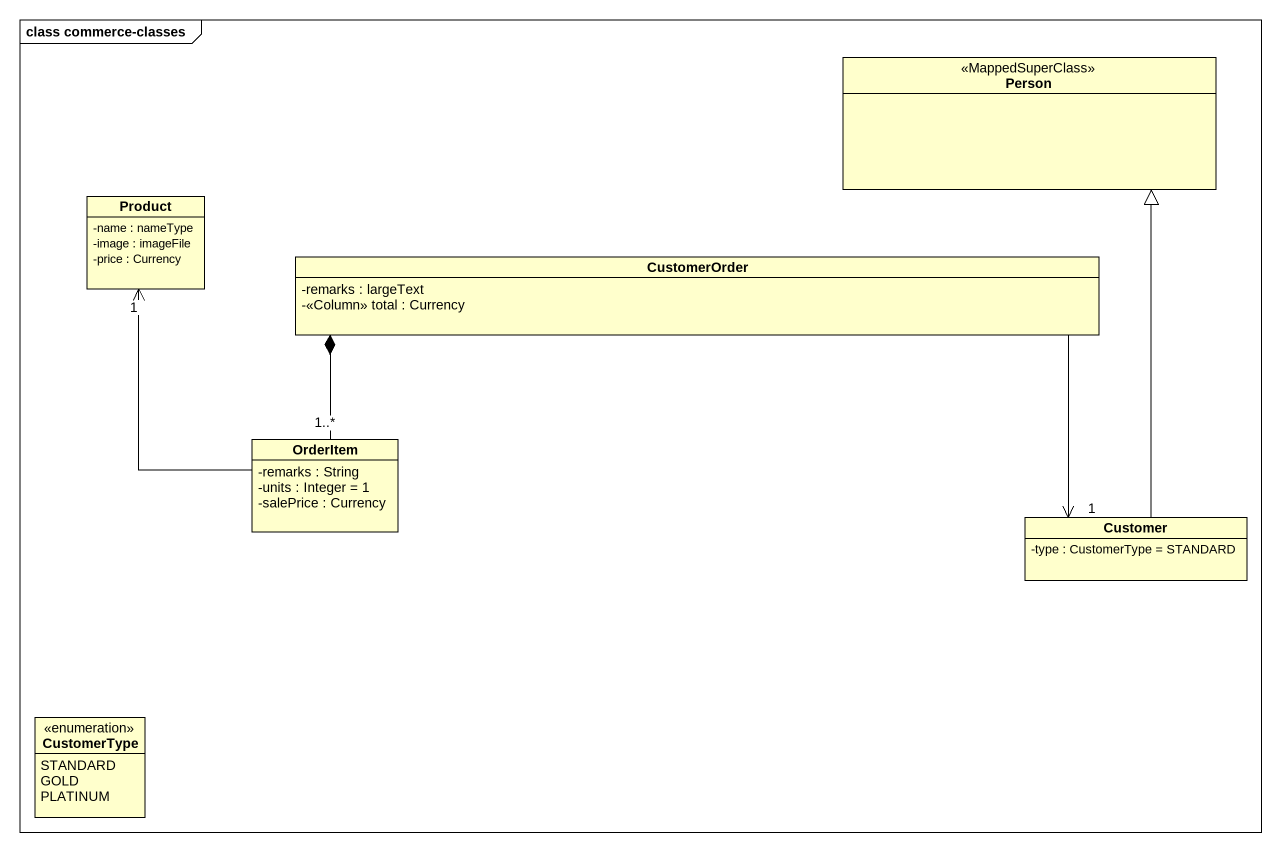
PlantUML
@startuml
mainframe class commerce-classes
hide circle
hide empty members
skinparam classAttributeIconSize 0
class "Person" as Person_ <<MappedSuperClass>>
class Product {
  -name : nameType
  -image : imageFile
  -price : Currency
}
class CustomerOrder {
  -remarks : largeText
  -<<Column>> total : Currency
}
class OrderItem {
  -remarks : String
  -units : Integer = 1
  -salePrice : Currency
}
class Customer {
  -type : CustomerType = STANDARD
}
enum CustomerType {
  STANDARD
  GOLD
  PLATINUM
}
CustomerOrder *-left- "1..*" OrderItem
CustomerOrder -right-> "1" Customer
OrderItem -up-> "1" Product
Customer -up-|> Person_
@enduml
